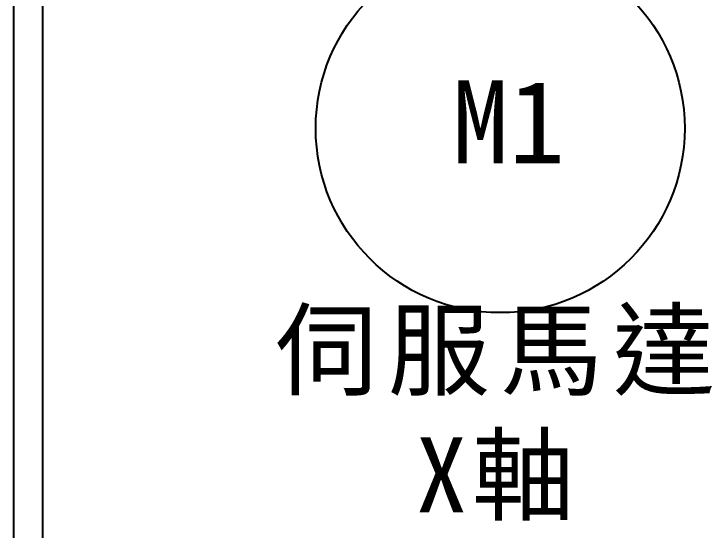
# Model space of a CAD drawing. Extents: x -24 to 263, y 255 to 459.
# Drawn here: x -23.58 to 6.69, y 274.03 to 296.43 of the extents above; entities that cross this region are included whole.
import ezdxf

# ---------------------------------------------------------------- set-up
doc = ezdxf.new("R2010")
doc.units = 0
doc.layers.get('0').update_dxf_attribs({"linetype": 'CONTINUOUS'})
doc.layers.add('圖框層', color=7, linetype='CONTINUOUS')
doc.styles.add('STSL', font='KAIU.TTF')
doc.styles.add('標楷體', font='KAIU.TTF')

msp = doc.modelspace()

# ---------------------------------------------------------------- linework, layer by layer
msp.add_circle((-2.497, 291.469), 8)
at = {"layer": '圖框層', "color": 7}
for p, q in [((-23.584, 255.48), (-23.584, 459.449)), ((-22.334, 256.73), (-22.334, 458.199))]:
    msp.add_line(p, q, dxfattribs=at)

# ---------------------------------------------------------------- texts
at = {"color": 0, "insert": (-2.497, 283.469), "char_height": 3.25, "width": 24.14544, "attachment_point": 2, "style": '標楷體'}
msp.add_mtext('{\\T1.1;伺服馬達\\PX軸}', dxfattribs=at)
at = {"layer": '圖框層', "color": 4, "style": 'STSL'}
msp.add_text('M1', height=3.6, dxfattribs=at).set_placement((-4.582, 289.945))

doc.saveas('drawing.dxf')
